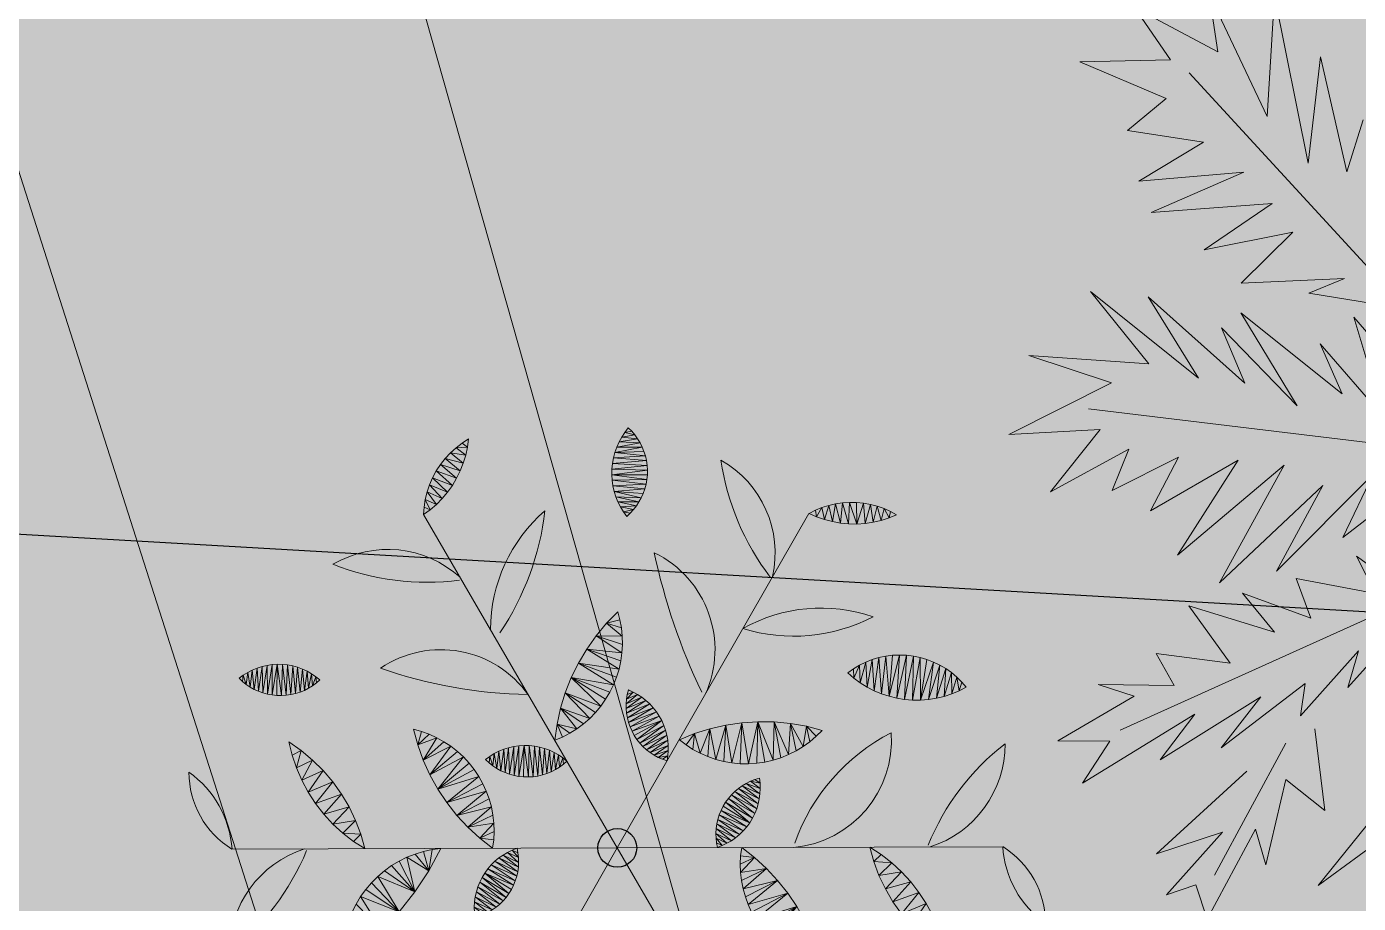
# Model space of a CAD drawing. Header units: metres. Extents: x -2858 to 512, y -1995 to 1252.
# Drawn here: x -420.185 to -416.753, y -115.333 to -113.075 of the extents above; entities that cross this region are included whole.
import ezdxf
from ezdxf.lldxf.tags import DXFTag

# ---------------------------------------------------------------- set-up
doc = ezdxf.new("R2010")
doc.units = ezdxf.units.M
doc.header["$PDMODE"] = 33
doc.header["$PDSIZE"] = 0.1
for name, color, linetype in [('1002 RES HTA TXT', 1, 'Continuous'), ('Calque commun', 7, 'Continuous'), ('Calque14', 7, 'Continuous'), ('Calque19', 7, 'Continuous')]:
    doc.layers.add(name, color=color, linetype=linetype)
tags = doc.linetypes.add('DASHDOT2', pattern=[0.5, 0.25, -0.125, 0, -0.125]).pattern_tags.tags
tags[10:11] = [DXFTag(74, 4), DXFTag(75, 0), DXFTag(340, '0'), DXFTag(46, 1.0), DXFTag(50, 0.0), DXFTag(44, 0.0), DXFTag(45, 0.0)]
tags[8:9] = [DXFTag(74, 4), DXFTag(75, 0), DXFTag(340, '0'), DXFTag(46, 1.0), DXFTag(50, 0.0), DXFTag(44, 0.0), DXFTag(45, 0.0)]
tags[6:7] = [DXFTag(74, 4), DXFTag(75, 0), DXFTag(340, '0'), DXFTag(46, 1.0), DXFTag(50, 0.0), DXFTag(44, 0.0), DXFTag(45, 0.0)]
tags[4:5] = [DXFTag(74, 4), DXFTag(75, 0), DXFTag(340, '0'), DXFTag(46, 1.0), DXFTag(50, 0.0), DXFTag(44, 0.0), DXFTag(45, 0.0)]
tags = doc.linetypes.add('HIDDEN2', pattern=[0.1875, 0.125, -0.0625]).pattern_tags.tags
tags[6:7] = [DXFTag(74, 4), DXFTag(75, 0), DXFTag(340, '0'), DXFTag(46, 1.0), DXFTag(50, 0.0), DXFTag(44, 0.0), DXFTag(45, 0.0)]
tags[4:5] = [DXFTag(74, 4), DXFTag(75, 0), DXFTag(340, '0'), DXFTag(46, 1.0), DXFTag(50, 0.0), DXFTag(44, 0.0), DXFTag(45, 0.0)]

# ---------------------------------------------------------------- blocks, each defined once
blk = doc.blocks.new('palm')
at = {"layer": 'Calque commun', "color": 82, "linetype": 'Continuous', "lineweight": 9}
for p, q in [((0.8194, 0.5133), (0.9426, 0.5425)), ((0.4887, 0.5322), (0.7203, 0.2007)), ((0.6809, 0.5006), (0.9045, 0.4015)), ((0.4815, 0.3748), (0.4523, 0.075))]:
    blk.add_line(p, q, dxfattribs=at)
for points in [[(0.5259, 0.4142, 0), (0.5132, 0.3163, 0), (0.559, 0.3913, 0), (0.5488, 0.31, 0), (0.5679, 0.3519, 0), (0.5742, 0.2427, 0), (0.6009, 0.3303, 0), (0.5945, 0.2388, 0), (0.6161, 0.2846, 0), (0.6161, 0.1753, 0), (0.639, 0.2528, 0), (0.6454, 0.1359, 0), (0.6581, 0.2134, 0), (0.7203, 0.1334, 0), (0.6911, 0.2007, 0), (0.7813, 0.1652, 0), (0.7267, 0.2198, 0), (0.794, 0.2236, 0), (0.7229, 0.249, 0), (0.7584, 0.2617, 0), (0.7, 0.2846, 0), (0.7495, 0.2973, 0), (0.6682, 0.324, 0), (0.7622, 0.3392, 0), (0.6454, 0.3557, 0), (0.7559, 0.3811, 0), (0.6365, 0.3913, 0), (0.7165, 0.4104, 0), (0.6009, 0.4167, 0), (0.6581, 0.4332, 0), (0.5552, 0.4523, 0)], [(0.714, 0.6047, 0), (0.8905, 0.6136, 0), (0.7648, 0.6403, 0)], [(0.794, 0.5234, 0), (0.8397, 0.5755, 0), (0.8423, 0.5336, 0), (0.9071, 0.5692, 0), (0.8905, 0.5425, 0), (0.9744, 0.5628, 0), (0.9591, 0.5361, 0), (0.982, 0.5234, 0), (0.9109, 0.5234, 0), (0.9617, 0.4942, 0), (0.8588, 0.5044, 0)], [(0.6454, 0.5209, 0), (0.7495, 0.5209, 0), (0.7203, 0.5069, 0), (0.794, 0.5069, 0), (0.7711, 0.4917, 0), (0.8588, 0.4751, 0), (0.8042, 0.4713, 0), (0.9007, 0.4434, 0), (0.8524, 0.4396, 0), (0.9591, 0.4078, 0), (0.9172, 0.4015, 0), (0.9464, 0.3684, 0), (0.8753, 0.3913, 0), (0.888, 0.3621, 0), (0.8461, 0.4104, 0), (0.8359, 0.3811, 0), (0.8003, 0.4332, 0), (0.7876, 0.3748, 0), (0.7559, 0.4434, 0), (0.7495, 0.4015, 0), (0.7267, 0.4586, 0), (0.7101, 0.4269, 0), (0.6746, 0.4853, 0), (0.6619, 0.4523, 0), (0.6581, 0.4878, 0)], [(0.3837, 0.2109, 0), (0.4256, 0.2299, 0), (0.3684, 0.1486, 0), (0.4421, 0.2007, 0), (0.3557, 0.0851, 0), (0.4357, 0.1486, 0), (0.3913, 0.0432, 0), (0.423, 0.0813, 0), (0.4421, 0.0038, 0), (0.4548, 0.0559, 0), (0.5069, 0, 0), (0.4815, 0.075, 0), (0.5234, 0.0686, 0), (0.4878, 0.1232, 0), (0.5488, 0.1042, 0), (0.484, 0.1652, 0), (0.5615, 0.1296, 0), (0.4878, 0.2007, 0), (0.5552, 0.1842, 0), (0.4942, 0.2299, 0), (0.5552, 0.2261, 0), (0.4942, 0.2884, 0), (0.5234, 0.2744, 0), (0.4942, 0.3201, 0)]]:
    blk.add_polyline3d(points, dxfattribs=at)
blk = doc.blocks.new('PointTopo_SPE4')
at = {"layer": 'Calque commun', "color": 0, "linetype": 'ByBlock', "lineweight": -2}
blk.add_point((0, 0), dxfattribs=at)
blk = doc.blocks.new('_16')
at = {"layer": 'Calque19', "color": 82, "linetype": 'Continuous', "lineweight": 9}
for p, q in [((0, 0, 79), (0.3064, 0.9445, 79)), ((-0.6647, 0.7378, 79), (0, 0, 79)), ((0.9716, 0.2069, 79), (0, 0, 79)), ((0, 0, 79), (-0.9711, -0.2069, 79)), ((-0.3064, -0.9445, 79), (0, 0, 79)), ((0, 0, 79), (0.6647, -0.7376, 79))]:
    blk.add_line(p, q, dxfattribs=at)
at = {"layer": 'Calque19', "color": 82, "linetype": 'Continuous', "lineweight": 9, "flags": 128}
for points in [[(-0.5393, 0.5989), (-0.5393, 0.5989, 0.327473), (-0.8663, 0.5653), (-0.8663, 0.5653, 0.131285), (-0.5393, 0.5922)], [(-0.3041, 0.338), (-0.3041, 0.3379, 0.408885), (-0.6916, 0.3279), (-0.6916, 0.3279, 0.190387), (-0.3142, 0.3323)], [(-0.4452, -0.0944), (-0.4452, -0.0944, 0.407196), (-0.63, -0.436), (-0.63, -0.436, 0.059849), (-0.4441, -0.1056)], [(-0.7879, -0.1683), (-0.7879, -0.1683, 0.330481), (-0.9223, -0.4673), (-0.9223, -0.4673, 0.127314), (-0.7823, -0.1717)], [(-0.1406, -0.4326), (-0.1406, -0.4326, 0.408772), (0.0621, -0.763), (0.0621, -0.763, 0.080638), (-0.1411, -0.435)], [(0.5393, -0.5984), (0.5393, -0.5984, 0.330266), (0.8663, -0.5648), (0.8663, -0.5648, 0.127707), (0.5393, -0.5917)], [(-0.2111, -0.595), (-0.2111, -0.595, 0.121484), (-0.5225, -0.7182), (-0.5225, -0.7182, 0.215083), (-0.2011, -0.6185)], [(-0.2492, -0.7664), (-0.2492, -0.7664, 0.327928), (-0.0555, -1.0329), (-0.0555, -1.0329, 0.12655), (-0.2425, -0.763)]]:
    blk.add_lwpolyline(points, format="xyb", dxfattribs=at)
blk.add_lwpolyline([(-0.6371, -0.1357), (-0.6371, -0.1357, 0.199071), (-0.8831, 0.0938), (-0.8831, 0.0938, 0.2141), (-0.6367, -0.1358)], format="xyb", close=True, dxfattribs=at)
at = {"layer": 'Calque19', "color": 82, "linetype": 'Continuous', "lineweight": 9}
for centre, radius, start, end in [((-0.4376, 0.779, 79), 0.2309, 131.5857, 190.2892), ((-0.8538, 0.9229, 79), 0.2646, 315.6147, 6.2602), ((0.8551, -0.9229, 79), 0.266, 135.7219, 186.3372), ((0.4372, -0.7793, 79), 0.2313, 311.5975, 10.3896)]:
    blk.add_arc(centre, radius, start, end, dxfattribs=at)
at = {"layer": 'Calque14', "color": 82, "linetype": 'ByBlock', "lineweight": -2}
blk.add_blockref('PointTopo_SPE4', (0, 0, 205.6897), dxfattribs=at)
at = {"layer": 'Calque19', "color": 82, "linetype": 'Continuous', "lineweight": 9}
mesh = blk.add_polyface(dxfattribs=at)
corners = [(-0.4332, 0.6555, 79), (-0.4394, 0.6214, 79), (-0.3704, 0.6217, 79), (-0.4242, 0.689, 79), (-0.362, 0.6591, 79), (-0.3568, 0.6971, 79), (-0.3612, 0.8117, 79), (-0.3808, 0.7831, 79), (-0.3565, 0.7737, 79), (-0.3968, 0.5498, 79), (-0.4431, 0.5523, 79), (-0.4145, 0.5159, 79), (-0.355, 0.7354, 79), (-0.3979, 0.753, 79), (-0.3612, 0.8117, 79), (-0.4124, 0.7215, 79), (-0.4406, 0.5178, 79), (-0.4351, 0.4836, 79), (-0.4351, 0.4835, 79), (-0.3821, 0.5852, 79), (-0.4427, 0.5869, 79)]
mesh.append_faces([[corners[k] for k in face] for face in [(6, 7, 8), (9, 10, 11), (3, 5, 15), (0, 4, 3), (12, 15, 5)]], dxfattribs={"vtx0": -1, "vtx1": -1, "color": 82})
mesh.append_faces([[corners[k] for k in face] for face in [(3, 4, 5), (0, 2, 4), (9, 20, 10), (8, 7, 13), (19, 1, 20), (12, 13, 15)]], dxfattribs={"vtx0": -1, "vtx2": -1, "color": 82})
mesh.append_faces([[corners[k] for k in face] for face in [(14, 7, 6)]], dxfattribs={"vtx1": -1, "color": 82})
mesh.append_faces([[corners[k] for k in face] for face in [(0, 1, 2), (12, 8, 13), (10, 16, 11), (19, 2, 1), (16, 17, 11), (9, 19, 20)]], dxfattribs={"vtx1": -1, "vtx2": -1, "color": 82})
mesh.append_faces([[corners[k] for k in face] for face in [(17, 18, 11)]], dxfattribs={"vtx2": -1, "color": 82})
mesh = blk.add_polyface(dxfattribs=at)
corners = [(-0.1163, 0.3486, 79), (-0.2133, 0.3637, 79), (-0.1263, 0.3298, 79), (-0.1958, 0.4455, 79), (-0.0955, 0.4091, 79), (-0.0918, 0.4302, 79), (-0.0988, 0.5362, 79), (-0.1653, 0.5235, 79), (-0.094, 0.5153, 79), (-0.1454, 0.5604, 79), (-0.1131, 0.5764, 79), (-0.1227, 0.5955, 79), (-0.1227, 0.5955, 79), (-0.1969, 0.2504, 79), (-0.2145, 0.2383, 79), (-0.2145, 0.2383, 79), (-0.0909, 0.4942, 79), (-0.1804, 0.264, 79), (-0.2175, 0.28, 79), (-0.1507, 0.2947, 79), (-0.2171, 0.3219, 79), (-0.1649, 0.2787, 79), (-0.0898, 0.4515, 79), (-0.1008, 0.3884, 79), (-0.2062, 0.4049, 79), (-0.1378, 0.3118, 79), (-0.1821, 0.4851, 79), (-0.0895, 0.4729, 79), (-0.1077, 0.3682, 79), (-0.1052, 0.5566, 79)]
mesh.append_faces([[corners[k] for k in face] for face in [(13, 14, 15)]], dxfattribs={"vtx0": -1, "color": 82})
mesh.append_faces([[corners[k] for k in face] for face in [(0, 1, 2), (6, 7, 8), (19, 20, 21), (2, 1, 25), (26, 16, 7), (23, 24, 28), (9, 10, 12), (20, 25, 1)]], dxfattribs={"vtx0": -1, "vtx1": -1, "color": 82})
mesh.append_faces([[corners[k] for k in face] for face in [(3, 4, 5), (6, 9, 7), (7, 16, 8), (3, 5, 22), (23, 3, 24), (26, 22, 27), (26, 27, 16), (13, 18, 14), (0, 24, 1), (9, 29, 10)]], dxfattribs={"vtx0": -1, "vtx2": -1, "color": 82})
mesh.append_faces([[corners[k] for k in face] for face in [(13, 17, 18), (23, 4, 3), (17, 21, 18), (20, 18, 21), (0, 28, 24), (19, 25, 20), (6, 29, 9), (26, 3, 22)]], dxfattribs={"vtx1": -1, "vtx2": -1, "color": 82})
mesh.append_faces([[corners[k] for k in face] for face in [(10, 11, 12)]], dxfattribs={"vtx2": -1, "color": 82})
mesh = blk.add_polyface(dxfattribs=at)
corners = [(-0.7497, 0.2425, 79), (-0.7579, 0.2613, 79), (-0.8291, 0.1859, 79), (-0.743, 0.223, 79), (-0.7993, 0.166, 79), (-0.7378, 0.2032, 79), (-0.9105, 0.3403, 79), (-0.9085, 0.3224, 79), (-0.8524, 0.3673, 79), (-0.8355, 0.3556, 79), (-0.9111, 0.3582, 79), (-0.8701, 0.3776, 79), (-0.7833, 0.1579, 79), (-0.7342, 0.1829, 79), (-0.9, 0.2876, 79), (-0.8196, 0.3426, 79), (-0.905, 0.3048, 79), (-0.7666, 0.1512, 79), (-0.8937, 0.2708, 79), (-0.8047, 0.3284, 79), (-0.7495, 0.1458, 79), (-0.7323, 0.1625, 79), (-0.8146, 0.1753, 79), (-0.886, 0.2546, 79), (-0.7676, 0.2794, 79), (-0.8552, 0.2105, 79), (-0.7911, 0.3131, 79), (-0.8667, 0.2243, 79), (-0.7787, 0.2967, 79), (-0.877, 0.2391, 79), (-0.8886, 0.3865, 79), (-0.9078, 0.394, 79), (-0.9078, 0.3939, 79), (-0.9102, 0.3762, 79), (-0.7319, 0.1419, 79), (-0.8427, 0.1977, 79), (-0.7319, 0.1419, 79)]
mesh.append_faces([[corners[k] for k in face] for face in [(21, 34, 36)]], dxfattribs={"vtx0": -1, "color": 82})
mesh.append_faces([[corners[k] for k in face] for face in [(3, 4, 5), (5, 12, 13), (14, 15, 16), (18, 19, 14), (20, 21, 17), (10, 30, 33), (0, 22, 3), (27, 28, 29), (25, 24, 27), (9, 16, 15)]], dxfattribs={"vtx0": -1, "vtx1": -1, "color": 82})
mesh.append_faces([[corners[k] for k in face] for face in [(9, 7, 16), (13, 12, 17), (0, 2, 22), (14, 19, 15), (23, 26, 19), (27, 24, 28), (5, 4, 12), (6, 8, 11), (1, 35, 2), (10, 11, 30), (1, 25, 35)]], dxfattribs={"vtx0": -1, "vtx2": -1, "color": 82})
mesh.append_faces([[corners[k] for k in face] for face in [(0, 1, 2), (6, 7, 8), (9, 8, 7), (10, 6, 11), (22, 4, 3), (18, 23, 19), (1, 24, 25), (28, 26, 29), (32, 33, 30), (20, 34, 21), (21, 13, 17), (23, 29, 26)]], dxfattribs={"vtx1": -1, "vtx2": -1, "color": 82})
mesh.append_faces([[corners[k] for k in face] for face in [(30, 31, 32)]], dxfattribs={"vtx2": -1, "color": 82})
mesh = blk.add_polyface(dxfattribs=at)
corners = [(-0.3266, 0.1949, 79), (-0.3221, 0.1306, 79), (-0.3101, 0.1288, 79), (-0.1972, 0.2026, 79), (-0.1886, 0.1726, 79), (-0.1849, 0.1974, 79), (-0.1805, 0.1816, 79), (-0.1731, 0.1912, 79), (-0.2502, 0.135, 79), (-0.276, 0.211, 79), (-0.2619, 0.1318, 79), (-0.1975, 0.1644, 79), (-0.2099, 0.2067, 79), (-0.3677, 0.1468, 79), (-0.3692, 0.1631, 79), (-0.378, 0.1532, 79), (-0.3145, 0.2005, 79), (-0.298, 0.1281, 79), (-0.3382, 0.1883, 79), (-0.2627, 0.2123, 79), (-0.2891, 0.2086, 79), (-0.2738, 0.1296, 79), (-0.2859, 0.1284, 79), (-0.2494, 0.2126, 79), (-0.2277, 0.1442, 79), (-0.2361, 0.2117, 79), (-0.3596, 0.1724, 79), (-0.3456, 0.1368, 79), (-0.3492, 0.1808, 79), (-0.2387, 0.1391, 79), (-0.2171, 0.1501, 79), (-0.3568, 0.1414, 79), (-0.1731, 0.1912, 79), (-0.207, 0.1568, 79), (-0.2229, 0.2097, 79), (-0.378, 0.1531, 79), (-0.334, 0.1332, 79), (-0.302, 0.205, 79)]
mesh.append_faces([[corners[k] for k in face] for face in [(3, 4, 5), (8, 9, 10), (6, 5, 4), (20, 21, 9), (23, 24, 25), (26, 27, 28), (30, 25, 24), (31, 14, 13), (11, 12, 33), (33, 34, 30), (28, 36, 18), (1, 18, 36), (16, 17, 37)]], dxfattribs={"vtx0": -1, "vtx1": -1, "color": 82})
mesh.append_faces([[corners[k] for k in face] for face in [(0, 1, 2), (6, 7, 5), (11, 3, 12), (13, 14, 15), (16, 2, 17), (8, 19, 9), (20, 22, 21), (23, 29, 24), (33, 12, 34), (26, 31, 27), (28, 27, 36), (37, 17, 22)]], dxfattribs={"vtx0": -1, "vtx2": -1, "color": 82})
mesh.append_faces([[corners[k] for k in face] for face in [(11, 4, 3), (0, 18, 1), (8, 29, 19), (23, 19, 29), (26, 14, 31), (21, 10, 9), (34, 25, 30), (20, 37, 22), (16, 0, 2)]], dxfattribs={"vtx1": -1, "vtx2": -1, "color": 82})
mesh.append_faces([[corners[k] for k in face] for face in [(6, 32, 7), (15, 35, 13)]], dxfattribs={"vtx2": -1, "color": 82})
mesh = blk.add_polyface(dxfattribs=at)
corners = [(-0.3158, -0.045, 79), (-0.3191, -0.0239, 79), (-0.3518, -0.0481, 79), (-0.3601, 0.0741, 79), (-0.3728, 0.0913, 79), (-0.4541, 0.0241, 79), (-0.4736, 0.1686, 79), (-0.5114, 0.0849, 79), (-0.4544, 0.1593, 79), (-0.436, 0.1484, 79), (-0.4219, -0.0027, 79), (-0.3488, 0.0559, 79), (-0.3868, 0.1074, 79), (-0.4839, 0.0533, 79), (-0.5348, 0.1872, 79), (-0.5583, 0.154, 79), (-0.514, 0.1827, 79), (-0.4021, 0.1224, 79), (-0.4185, 0.136, 79), (-0.5774, 0.1912, 79), (-0.556, 0.1901, 79), (-0.5774, 0.1912, 79), (-0.3878, -0.0268, 79), (-0.3241, -0.0031, 79), (-0.4935, 0.1765, 79), (-0.5362, 0.1185, 79), (-0.3142, -0.0664, 79), (-0.3142, -0.0664, 79), (-0.339, 0.0369, 79), (-0.3308, 0.0172, 79)]
mesh.append_faces([[corners[k] for k in face] for face in [(19, 20, 21)]], dxfattribs={"vtx0": -1, "color": 82})
mesh.append_faces([[corners[k] for k in face] for face in [(6, 7, 8), (8, 7, 9), (5, 12, 13), (14, 15, 16), (9, 13, 18), (15, 20, 19), (17, 13, 12), (28, 22, 29), (0, 2, 27), (10, 3, 5)]], dxfattribs={"vtx0": -1, "vtx1": -1, "color": 82})
mesh.append_faces([[corners[k] for k in face] for face in [(10, 11, 3), (5, 4, 12), (22, 23, 29), (28, 10, 22), (9, 7, 13), (6, 25, 7)]], dxfattribs={"vtx0": -1, "vtx2": -1, "color": 82})
mesh.append_faces([[corners[k] for k in face] for face in [(0, 1, 2), (3, 4, 5), (17, 18, 13), (22, 2, 23), (1, 23, 2), (24, 16, 25), (14, 20, 15), (28, 11, 10), (6, 24, 25), (15, 25, 16)]], dxfattribs={"vtx1": -1, "vtx2": -1, "color": 82})
mesh.append_faces([[corners[k] for k in face] for face in [(2, 26, 27)]], dxfattribs={"vtx2": -1, "color": 82})
mesh = blk.add_polyface(dxfattribs=at)
corners = [(-0.978, -0.1862, 79), (-0.986, -0.1665, 79), (-1.0047, -0.1916, 79), (-1.0067, -0.1296, 79), (-1.035, -0.1718, 79), (-0.9956, -0.1476, 79), (-1.0489, -0.1601, 79), (-1.0737, -0.1337, 79), (-1.0618, -0.1474, 79), (-1.0332, -0.0965, 79), (-1.082, -0.056, 79), (-1.1003, -0.0453, 79), (-1.1095, -0.0709, 79), (-0.9885, -0.1996, 79), (-1.0193, -0.1125, 79), (-1.0203, -0.1823, 79), (-0.9716, -0.2064, 79), (-0.9716, -0.2064, 79), (-1.0845, -0.1191, 79), (-1.0483, -0.0817, 79), (-1.0647, -0.0681, 79), (-1.0941, -0.1038, 79), (-1.1195, -0.0361, 79), (-1.1195, -0.0361, 79), (-1.1151, -0.0537, 79), (-1.1024, -0.0877, 79)]
mesh.append_faces([[corners[k] for k in face] for face in [(3, 4, 5), (10, 25, 20), (12, 11, 24), (2, 1, 15), (19, 18, 9)]], dxfattribs={"vtx0": -1, "vtx1": -1, "color": 82})
mesh.append_faces([[corners[k] for k in face] for face in [(3, 6, 4), (0, 2, 13), (0, 13, 17), (14, 8, 6), (10, 12, 25), (19, 21, 18)]], dxfattribs={"vtx0": -1, "vtx2": -1, "color": 82})
mesh.append_faces([[corners[k] for k in face] for face in [(16, 0, 17)]], dxfattribs={"vtx1": -1, "color": 82})
mesh.append_faces([[corners[k] for k in face] for face in [(0, 1, 2), (7, 8, 9), (10, 11, 12), (14, 9, 8), (4, 15, 5), (18, 7, 9), (19, 20, 21), (1, 5, 15), (25, 21, 20), (11, 22, 24), (3, 14, 6)]], dxfattribs={"vtx1": -1, "vtx2": -1, "color": 82})
mesh.append_faces([[corners[k] for k in face] for face in [(22, 23, 24)]], dxfattribs={"vtx2": -1, "color": 82})
mesh = blk.add_polyface(dxfattribs=at)
corners = [(-0.2841, -0.0783, 79), (-0.2394, -0.1006, 79), (-0.2413, -0.0886, 79), (-0.2479, -0.0652, 79), (-0.2526, -0.054, 79), (-0.2526, -0.0541, 79), (-0.2387, -0.1248, 79), (-0.2386, -0.1127, 79), (-0.3013, -0.0984, 79), (-0.2931, -0.088, 79), (-0.3261, -0.2374, 79), (-0.322, -0.2501, 79), (-0.322, -0.25, 79), (-0.3206, -0.1332, 79), (-0.2491, -0.172, 79), (-0.2451, -0.1606, 79), (-0.3087, -0.1095, 79), (-0.3151, -0.1211, 79), (-0.2398, -0.1369, 79), (-0.2637, -0.0613, 79), (-0.2742, -0.0694, 79), (-0.2441, -0.0768, 79), (-0.325, -0.1457, 79), (-0.2915, -0.2304, 79), (-0.3292, -0.2245, 79), (-0.3011, -0.2378, 79), (-0.2541, -0.1831, 79), (-0.3284, -0.1586, 79), (-0.26, -0.1937, 79), (-0.3321, -0.1982, 79), (-0.2825, -0.2222, 79), (-0.2742, -0.2133, 79), (-0.3307, -0.1717, 79), (-0.332, -0.1849, 79), (-0.2667, -0.2038, 79), (-0.242, -0.1488, 79), (-0.3312, -0.2114, 79), (-0.3113, -0.2443, 79)]
mesh.append_faces([[corners[k] for k in face] for face in [(1, 9, 7), (23, 24, 25), (26, 27, 28), (19, 3, 5), (8, 7, 9), (37, 10, 12), (29, 31, 33), (16, 6, 8), (0, 2, 20)]], dxfattribs={"vtx0": -1, "vtx1": -1, "color": 82})
mesh.append_faces([[corners[k] for k in face] for face in [(0, 1, 2), (13, 14, 15), (16, 18, 6), (29, 30, 31), (20, 2, 21), (23, 36, 24), (32, 34, 28), (19, 21, 3), (17, 35, 18), (33, 31, 34), (13, 15, 35), (26, 22, 27), (25, 24, 10)]], dxfattribs={"vtx0": -1, "vtx2": -1, "color": 82})
mesh.append_faces([[corners[k] for k in face] for face in [(6, 7, 8), (16, 17, 18), (19, 20, 21), (13, 22, 14), (32, 33, 34), (17, 13, 35), (29, 36, 30), (23, 30, 36), (27, 32, 28), (37, 25, 10), (0, 9, 1), (26, 14, 22)]], dxfattribs={"vtx1": -1, "vtx2": -1, "color": 82})
mesh.append_faces([[corners[k] for k in face] for face in [(3, 4, 5), (10, 11, 12)]], dxfattribs={"vtx2": -1, "color": 82})
mesh = blk.add_polyface(dxfattribs=at)
corners = [(0.349, -0.1811, 79), (0.3456, -0.1371, 79), (0.334, -0.1334, 79), (0.3221, -0.1306, 79), (0.338, -0.1886, 79), (0.2758, -0.2111, 79), (0.2889, -0.2087, 79), (0.2737, -0.1296, 79), (0.2274, -0.1442, 79), (0.2493, -0.2127, 79), (0.2385, -0.1391, 79), (0.2168, -0.1502, 79), (0.2228, -0.21, 79), (0.236, -0.2119, 79), (0.3676, -0.1473, 79), (0.3691, -0.1636, 79), (0.378, -0.1537, 79), (0.2858, -0.1283, 79), (0.2626, -0.2125, 79), (0.2499, -0.135, 79), (0.3594, -0.1728, 79), (0.378, -0.1537, 79), (0.3568, -0.1417, 79), (0.3018, -0.2052, 79), (0.2099, -0.207, 79), (0.1973, -0.1646, 79), (0.1972, -0.2029, 79), (0.2617, -0.1318, 79), (0.1885, -0.173, 79), (0.3143, -0.2006, 79), (0.3264, -0.1951, 79), (0.3101, -0.1289, 79), (0.2068, -0.157, 79), (0.1803, -0.1821, 79), (0.173, -0.1918, 79), (0.1849, -0.1979, 79), (0.2979, -0.1281, 79), (0.173, -0.1918, 79)]
mesh.append_faces([[corners[k] for k in face] for face in [(3, 4, 2), (8, 9, 10), (14, 15, 16), (24, 25, 26), (0, 2, 4), (27, 5, 7), (29, 36, 23), (17, 23, 36), (5, 19, 18), (32, 12, 11), (18, 10, 9), (33, 35, 28)]], dxfattribs={"vtx0": -1, "vtx1": -1, "color": 82})
mesh.append_faces([[corners[k] for k in face] for face in [(0, 1, 2), (11, 12, 13), (18, 19, 10), (17, 6, 23), (24, 32, 25), (33, 34, 35), (8, 13, 9), (29, 31, 36), (3, 30, 4), (28, 35, 26), (22, 20, 15)]], dxfattribs={"vtx0": -1, "vtx2": -1, "color": 82})
mesh.append_faces([[corners[k] for k in face] for face in [(5, 6, 7), (17, 7, 6), (0, 20, 1), (14, 22, 15), (27, 19, 5), (22, 1, 20), (25, 28, 26), (29, 30, 31), (24, 12, 32), (8, 11, 13), (3, 31, 30)]], dxfattribs={"vtx1": -1, "vtx2": -1, "color": 82})
mesh.append_faces([[corners[k] for k in face] for face in [(15, 21, 16), (33, 37, 34)]], dxfattribs={"vtx2": -1, "color": 82})
mesh = blk.add_polyface(dxfattribs=at)
corners = [(0.1804, -0.2644, 79), (0.165, -0.2792, 79), (0.2175, -0.2805, 79), (0.0899, -0.4514, 79), (0.1959, -0.4456, 79), (0.0919, -0.4301, 79), (0.1226, -0.595, 79), (0.1454, -0.56, 79), (0.1131, -0.5759, 79), (0.1379, -0.312, 79), (0.1264, -0.33, 79), (0.2134, -0.3639, 79), (0.1079, -0.3683, 79), (0.1009, -0.3885, 79), (0.2063, -0.4051, 79), (0.1969, -0.251, 79), (0.2145, -0.2389, 79), (0.1164, -0.3488, 79), (0.0896, -0.4727, 79), (0.1822, -0.485, 79), (0.0941, -0.515, 79), (0.1653, -0.5233, 79), (0.091, -0.4939, 79), (0.2172, -0.3223, 79), (0.0988, -0.5358, 79), (0.1052, -0.5562, 79), (0.1508, -0.2951, 79), (0.0956, -0.4091, 79), (0.1226, -0.595, 79)]
mesh.append_faces([[corners[k] for k in face] for face in [(6, 8, 28)]], dxfattribs={"vtx0": -1, "color": 82})
mesh.append_faces([[corners[k] for k in face] for face in [(3, 4, 5), (18, 19, 3), (20, 21, 22), (8, 7, 25), (14, 13, 4), (26, 23, 1), (12, 14, 17)]], dxfattribs={"vtx0": -1, "vtx1": -1, "color": 82})
mesh.append_faces([[corners[k] for k in face] for face in [(15, 2, 16), (9, 11, 23), (11, 10, 17), (3, 19, 4), (24, 7, 21), (4, 27, 5), (1, 23, 2), (22, 21, 19)]], dxfattribs={"vtx0": -1, "vtx2": -1, "color": 82})
mesh.append_faces([[corners[k] for k in face] for face in [(0, 1, 2), (6, 7, 8), (9, 10, 11), (12, 13, 14), (14, 11, 17), (18, 22, 19), (15, 0, 2), (24, 25, 7), (26, 9, 23), (20, 24, 21), (13, 27, 4)]], dxfattribs={"vtx1": -1, "vtx2": -1, "color": 82})
mesh = blk.add_polyface(dxfattribs=at)
corners = [(-0.3267, -0.2948, 79), (-0.3462, -0.3038, 79), (-0.2879, -0.3923, 79), (-0.3289, -0.4003, 79), (-0.3705, -0.4051, 79), (-0.3993, -0.3395, 79), (-0.4149, -0.3541, 79), (-0.1385, -0.2882, 79), (-0.159, -0.2822, 79), (-0.1339, -0.3283, 79), (-0.4424, -0.3867, 79), (-0.4542, -0.4046, 79), (-0.4542, -0.4046, 79), (-0.1703, -0.3489, 79), (-0.2651, -0.2775, 79), (-0.2476, -0.381, 79), (-0.2439, -0.2751, 79), (-0.2861, -0.2816, 79), (-0.3067, -0.2874, 79), (-0.4124, -0.4065, 79), (-0.4293, -0.3699, 79), (-0.1185, -0.2958, 79), (-0.2083, -0.3665, 79), (-0.2011, -0.2753, 79), (-0.2225, -0.2743, 79), (-0.1799, -0.2779, 79), (-0.3825, -0.3262, 79), (-0.3648, -0.3143, 79), (-0.0991, -0.3049, 79), (-0.0991, -0.3049, 79)]
mesh.append_faces([[corners[k] for k in face] for face in [(14, 15, 16), (0, 2, 18), (7, 9, 21), (4, 6, 19), (25, 13, 8), (26, 3, 27), (27, 3, 1), (10, 19, 20), (22, 16, 15)]], dxfattribs={"vtx0": -1, "vtx1": -1, "color": 82})
mesh.append_faces([[corners[k] for k in face] for face in [(1, 3, 2), (4, 5, 6), (19, 6, 20), (22, 23, 24), (4, 26, 5), (22, 24, 16), (10, 12, 19)]], dxfattribs={"vtx0": -1, "vtx2": -1, "color": 82})
mesh.append_faces([[corners[k] for k in face] for face in [(29, 28, 9)]], dxfattribs={"vtx1": -1, "color": 82})
mesh.append_faces([[corners[k] for k in face] for face in [(0, 1, 2), (7, 8, 9), (13, 9, 8), (17, 18, 15), (2, 15, 18), (4, 3, 26), (22, 13, 23), (25, 23, 13), (28, 21, 9), (14, 17, 15)]], dxfattribs={"vtx1": -1, "vtx2": -1, "color": 82})
mesh.append_faces([[corners[k] for k in face] for face in [(10, 11, 12)]], dxfattribs={"vtx2": -1, "color": 82})
mesh = blk.add_polyface(dxfattribs=at)
corners = [(0.0562, -0.3802, 79), (0.0546, -0.3681, 79), (0.0306, -0.3981, 79), (-0.0657, -0.3105, 79), (-0.0113, -0.269, 79), (-0.0218, -0.2628, 79), (0.0181, -0.3933, 79), (-0.0443, -0.253, 79), (-0.0776, -0.2722, 79), (-0.0747, -0.2853, 79), (-0.0328, -0.2575, 79), (-0.0707, -0.2981, 79), (0.0569, -0.3924, 79), (0.0434, -0.4019, 79), (0.0565, -0.4046, 79), (-0.056, -0.2496, 79), (-0.0597, -0.3225, 79), (-0.0013, -0.2761, 79), (0.0483, -0.3444, 79), (-0.0055, -0.3806, 79), (0.0061, -0.3874, 79), (0.0247, -0.3018, 79), (-0.0362, -0.3549, 79), (0.0319, -0.3117, 79), (0.0519, -0.3561, 79), (0.0437, -0.3331, 79), (-0.0164, -0.3729, 79), (-0.0267, -0.3643, 79), (0.0383, -0.3221, 79), (0.0168, -0.2925, 79), (-0.0528, -0.3339, 79), (0.0081, -0.2839, 79), (-0.0449, -0.3447, 79), (0.0565, -0.4046, 79), (-0.0794, -0.2589, 79), (-0.068, -0.2471, 79), (-0.0801, -0.2456, 79), (-0.0801, -0.2456, 79)]
mesh.append_faces([[corners[k] for k in face] for face in [(34, 36, 37)]], dxfattribs={"vtx0": -1, "color": 82})
mesh.append_faces([[corners[k] for k in face] for face in [(10, 11, 5), (0, 13, 12), (21, 22, 23), (3, 5, 11), (28, 26, 25), (24, 6, 1), (18, 20, 24), (16, 4, 3), (31, 32, 29)]], dxfattribs={"vtx0": -1, "vtx1": -1, "color": 82})
mesh.append_faces([[corners[k] for k in face] for face in [(3, 4, 5), (1, 6, 2), (7, 8, 9), (12, 13, 14), (16, 17, 4), (18, 19, 20), (24, 20, 6), (25, 26, 19), (23, 22, 27), (28, 27, 26), (30, 31, 17), (0, 2, 13), (10, 9, 11), (34, 35, 36), (34, 15, 35)]], dxfattribs={"vtx0": -1, "vtx2": -1, "color": 82})
mesh.append_faces([[corners[k] for k in face] for face in [(0, 1, 2), (7, 15, 8), (10, 7, 9), (21, 29, 22), (16, 30, 17), (32, 22, 29), (28, 23, 27), (30, 32, 31), (18, 25, 19), (34, 8, 15)]], dxfattribs={"vtx1": -1, "vtx2": -1, "color": 82})
mesh.append_faces([[corners[k] for k in face] for face in [(14, 33, 12)]], dxfattribs={"vtx2": -1, "color": 82})
mesh = blk.add_polyface(dxfattribs=at)
corners = [(0.3042, -0.3376, 79), (0.3042, -0.3376, 79), (0.3214, -0.3523, 79), (0.3794, -0.3876, 79), (0.3679, -0.3226, 79), (0.3591, -0.3774, 79), (0.3397, -0.3657, 79), (0.6283, -0.3158, 79), (0.6203, -0.3813, 79), (0.64, -0.37, 79), (0.4666, -0.4108, 79), (0.4326, -0.3129, 79), (0.4441, -0.4077, 79), (0.4978, -0.3085, 79), (0.4004, -0.3961, 79), (0.422, -0.4028, 79), (0.6927, -0.3273, 79), (0.6927, -0.3273, 79), (0.6587, -0.3573, 79), (0.5344, -0.409, 79), (0.5632, -0.3095, 79), (0.4892, -0.4121, 79), (0.5119, -0.4115, 79), (0.6763, -0.343, 79), (0.5567, -0.4048, 79), (0.5998, -0.3908, 79), (0.5785, -0.3987, 79)]
mesh.append_faces([[corners[k] for k in face] for face in [(3, 4, 5), (10, 11, 12), (18, 7, 9), (13, 19, 20), (12, 11, 15), (5, 4, 6), (20, 8, 7), (25, 20, 26), (26, 20, 24), (16, 7, 23)]], dxfattribs={"vtx0": -1, "vtx1": -1, "color": 82})
mesh.append_faces([[corners[k] for k in face] for face in [(4, 2, 6), (7, 8, 9), (10, 13, 11), (13, 21, 22), (20, 19, 24), (13, 22, 19), (3, 11, 4)]], dxfattribs={"vtx0": -1, "vtx2": -1, "color": 82})
mesh.append_faces([[corners[k] for k in face] for face in [(14, 15, 11), (10, 21, 13), (18, 23, 7), (4, 0, 2), (25, 8, 20), (3, 14, 11)]], dxfattribs={"vtx1": -1, "vtx2": -1, "color": 82})
mesh.append_faces([[corners[k] for k in face] for face in [(0, 1, 2), (16, 17, 7)]], dxfattribs={"vtx2": -1, "color": 82})
mesh = blk.add_polyface(dxfattribs=at)
corners = [(0.3968, -0.5496, 79), (0.4429, -0.5868, 79), (0.4432, -0.552, 79), (0.4145, -0.5155, 79), (0.3565, -0.7742, 79), (0.398, -0.7534, 79), (0.355, -0.7357, 79), (0.4406, -0.5173, 79), (0.3569, -0.6973, 79), (0.4126, -0.7218, 79), (0.3808, -0.7836, 79), (0.3612, -0.8123, 79), (0.3612, -0.8123, 79), (0.4244, -0.6892, 79), (0.3621, -0.6593, 79), (0.3821, -0.5851, 79), (0.4396, -0.6214, 79), (0.3705, -0.6218, 79), (0.4335, -0.6556, 79), (0.4351, -0.483, 79), (0.4351, -0.483, 79)]
mesh.append_faces([[corners[k] for k in face] for face in [(0, 2, 3), (4, 5, 6), (8, 13, 14)]], dxfattribs={"vtx0": -1, "vtx1": -1, "color": 82})
mesh.append_faces([[corners[k] for k in face] for face in [(0, 1, 2), (4, 10, 5), (6, 5, 9), (15, 16, 1), (8, 9, 13), (17, 18, 16), (4, 12, 10)]], dxfattribs={"vtx0": -1, "vtx2": -1, "color": 82})
mesh.append_faces([[corners[k] for k in face] for face in [(20, 19, 7)]], dxfattribs={"vtx1": -1, "color": 82})
mesh.append_faces([[corners[k] for k in face] for face in [(2, 7, 3), (8, 6, 9), (17, 14, 18), (0, 15, 1), (19, 3, 7), (15, 17, 16), (13, 18, 14)]], dxfattribs={"vtx1": -1, "vtx2": -1, "color": 82})
mesh.append_faces([[corners[k] for k in face] for face in [(4, 11, 12)]], dxfattribs={"vtx2": -1, "color": 82})
mesh = blk.add_polyface(dxfattribs=at)
corners = [(-0.6787, -0.6185, 79), (-0.7362, -0.5639, 79), (-0.6871, -0.6303, 79), (-0.7293, -0.6699, 79), (-0.7853, -0.5999, 79), (-0.7932, -0.6093, 79), (-0.665, -0.593, 79), (-0.7012, -0.5527, 79), (-0.6713, -0.606, 79), (-0.8065, -0.6298, 79), (-0.8119, -0.6408, 79), (-0.7546, -0.684, 79), (-0.7176, -0.6613, 79), (-0.7471, -0.5695, 79), (-0.7575, -0.5759, 79), (-0.6964, -0.6415, 79), (-0.7417, -0.6775, 79), (-0.8003, -0.6193, 79), (-0.7767, -0.5912, 79), (-0.6597, -0.5794, 79), (-0.6891, -0.5509, 79), (-0.8104, -0.6993, 79), (-0.8249, -0.7003, 79), (-0.8249, -0.7003, 79), (-0.6555, -0.5655, 79), (-0.6524, -0.5513, 79), (-0.6524, -0.5513, 79), (-0.6769, -0.5501, 79), (-0.6646, -0.5502, 79), (-0.8226, -0.6759, 79), (-0.8242, -0.6881, 79), (-0.7248, -0.5593, 79), (-0.8164, -0.6522, 79), (-0.7681, -0.6896, 79), (-0.7961, -0.6972, 79), (-0.82, -0.6639, 79), (-0.7819, -0.694, 79), (-0.7132, -0.5555, 79), (-0.7066, -0.6518, 79), (-0.7674, -0.5831, 79)]
mesh.append_faces([[corners[k] for k in face] for face in [(21, 22, 23)]], dxfattribs={"vtx0": -1, "color": 82})
mesh.append_faces([[corners[k] for k in face] for face in [(0, 1, 2), (6, 7, 8), (12, 4, 3), (19, 20, 6), (27, 24, 28), (16, 17, 11), (13, 2, 1), (28, 24, 26), (32, 33, 10), (35, 36, 32), (38, 18, 12), (37, 8, 7), (9, 11, 17)]], dxfattribs={"vtx0": -1, "vtx1": -1, "color": 82})
mesh.append_faces([[corners[k] for k in face] for face in [(3, 4, 5), (16, 5, 17), (12, 18, 4), (21, 29, 30), (0, 31, 1), (21, 30, 22), (13, 15, 2), (0, 37, 31), (38, 39, 18), (38, 14, 39), (6, 20, 7), (32, 36, 33), (35, 34, 36), (27, 19, 24), (10, 33, 11)]], dxfattribs={"vtx0": -1, "vtx2": -1, "color": 82})
mesh.append_faces([[corners[k] for k in face] for face in [(9, 10, 11), (13, 14, 15), (27, 20, 19), (21, 34, 29), (35, 29, 34), (38, 15, 14), (16, 3, 5), (0, 8, 37)]], dxfattribs={"vtx1": -1, "vtx2": -1, "color": 82})
mesh.append_faces([[corners[k] for k in face] for face in [(24, 25, 26)]], dxfattribs={"vtx2": -1, "color": 82})
mesh = blk.add_polyface(dxfattribs=at)
corners = [(0.2156, -0.9471, 79), (0.2234, -0.9579, 79), (0.2761, -0.8975, 79), (0.3239, -0.993, 79), (0.2984, -1.0108, 79), (0.3112, -1.0146, 79), (0.3242, -1.0173, 79), (0.3242, -1.0173, 79), (0.1911, -0.8858, 79), (0.2126, -0.8634, 79), (0.1894, -0.8726, 79), (0.3196, -0.9691, 79), (0.2741, -1.0003, 79), (0.286, -1.0061, 79), (0.2321, -0.968, 79), (0.2847, -0.9061, 79), (0.2626, -0.9935, 79), (0.316, -0.9576, 79), (0.3115, -0.9463, 79), (0.2007, -0.8609, 79), (0.3222, -0.981, 79), (0.306, -0.9355, 79), (0.2517, -0.9859, 79), (0.2997, -0.9251, 79), (0.2415, -0.9773, 79), (0.1887, -0.8593, 79), (0.2242, -0.8668, 79), (0.2668, -0.8897, 79), (0.2087, -0.9357, 79), (0.2569, -0.8827, 79), (0.194, -0.8988, 79), (0.2926, -0.9153, 79), (0.2028, -0.9238, 79), (0.2355, -0.8712, 79), (0.3245, -1.0051, 79), (0.1979, -0.9115, 79), (0.2465, -0.8765, 79), (0.1887, -0.8593, 79)]
mesh.append_faces([[corners[k] for k in face] for face in [(8, 9, 10), (14, 15, 1), (11, 13, 20), (21, 22, 18), (12, 17, 16), (20, 4, 3), (29, 28, 27), (30, 26, 8), (27, 0, 2), (2, 1, 15), (35, 33, 30), (34, 5, 7)]], dxfattribs={"vtx0": -1, "vtx1": -1, "color": 82})
mesh.append_faces([[corners[k] for k in face] for face in [(3, 4, 5), (11, 12, 13), (16, 17, 18), (10, 9, 19), (8, 26, 9), (27, 28, 0), (29, 32, 28), (30, 33, 26), (20, 13, 4), (35, 36, 33), (23, 14, 24), (21, 24, 22), (14, 31, 15)]], dxfattribs={"vtx0": -1, "vtx2": -1, "color": 82})
mesh.append_faces([[corners[k] for k in face] for face in [(0, 1, 2), (11, 17, 12), (21, 23, 24), (19, 25, 10), (22, 16, 18), (23, 31, 14), (34, 3, 5), (35, 32, 36), (29, 36, 32)]], dxfattribs={"vtx1": -1, "vtx2": -1, "color": 82})
mesh.append_faces([[corners[k] for k in face] for face in [(5, 6, 7), (25, 37, 10)]], dxfattribs={"vtx2": -1, "color": 82})
mesh = blk.add_polyface(dxfattribs=at)
corners = [(-0.3272, -0.94, 79), (-0.322, -0.9565, 79), (-0.3063, -0.9445, 79), (-0.356, -0.9766, 79), (-0.3697, -0.9361, 79), (-0.3742, -0.9843, 79), (-0.4908, -0.9971, 79), (-0.5116, -0.9761, 79), (-0.5102, -0.9934, 79), (-0.5292, -0.9881, 79), (-0.3484, -0.9372, 79), (-0.3929, -0.9906, 79), (-0.391, -0.9368, 79), (-0.4122, -0.9392, 79), (-0.4121, -0.9952, 79), (-0.4332, -0.9433, 79), (-0.4537, -0.949, 79), (-0.4317, -0.9981, 79), (-0.3063, -0.9445, 79), (-0.3386, -0.9673, 79), (-0.4711, -0.9991, 79), (-0.4931, -0.9655, 79), (-0.5292, -0.9881, 79), (-0.4514, -0.9995, 79), (-0.4737, -0.9565, 79)]
mesh.append_faces([[corners[k] for k in face] for face in [(2, 1, 18)]], dxfattribs={"vtx0": -1, "color": 82})
mesh.append_faces([[corners[k] for k in face] for face in [(0, 1, 2), (3, 4, 5), (6, 7, 8), (13, 11, 12), (24, 23, 16), (12, 5, 4), (21, 20, 24)]], dxfattribs={"vtx0": -1, "vtx1": -1, "color": 82})
mesh.append_faces([[corners[k] for k in face] for face in [(7, 9, 8), (13, 14, 11), (10, 3, 19), (0, 19, 1), (15, 17, 14), (6, 21, 7)]], dxfattribs={"vtx0": -1, "vtx2": -1, "color": 82})
mesh.append_faces([[corners[k] for k in face] for face in [(10, 4, 3), (11, 5, 12), (13, 15, 14), (15, 16, 17), (6, 20, 21), (20, 23, 24), (0, 10, 19), (23, 17, 16)]], dxfattribs={"vtx1": -1, "vtx2": -1, "color": 82})
mesh.append_faces([[corners[k] for k in face] for face in [(7, 22, 9)]], dxfattribs={"vtx2": -1, "color": 82})

msp = doc.modelspace()

# ---------------------------------------------------------------- hatches: boundary and pattern name
at = {"layer": 'Calque commun', "linetype": 'Continuous', "lineweight": 9}
h = msp.add_hatch(color=71, dxfattribs=at)
h.paths.add_polyline_path([(-430.873, -142.1755), (-418.9834, -138.4479), (-419.0757, -138.1552), (-419.3653, -137.237), (-422.009, -138.1285), (-422.128, -137.744), (-422.015, -138.1408), (-422.0154, -138.1409), (-421.9338, -138.3669), (-428.2376, -140.3537), (-428.3128, -140.1153), (-428.6032, -139.1937), (-429.1482, -139.3654), (-429.4276, -138.4789), (-429.4446, -138.4843), (-429.724, -137.5978), (-429.1765, -137.4253), (-428.8971, -138.3117), (-428.8826, -138.3072), (-432.368, -127.2485), (-426.0734, -125.2645), (-426.8691, -122.7401), (-420.6133, -120.7684), (-421.6165, -117.6414), (-415.3342, -115.7697), (-409.4283, -134.1671), (-409.4599, -134.177), (-409.3578, -134.3247), (-415.6391, -136.383), (-415.7162, -136.1384), (-415.7261, -136.1415), (-415.6263, -136.453), (-417.8224, -137.1421), (-417.6444, -137.7064), (-417.6444, -137.7064), (-417.5521, -137.9992), (-414.5106, -137.075), (-414.2421, -136.9959), (-413.7123, -138.672), (-411.1914, -137.8878), (-407.2048, -136.6069), (-416.3215, -108.1295), (-418.3622, -108.7894), (-418.3622, -108.7894), (-423.6907, -110.5125), (-423.6907, -110.5124), (-423.6907, -110.5125), (-423.6907, -110.5125), (-426.7356, -111.4971), (-426.3226, -112.8114), (-426.3623, -112.8461), (-436.5768, -115.9928), (-434.6073, -121.1814), (-433.6887, -123.7806), (-432.959, -129.2552)])
h.paths.add_polyline_path([(-422.5342, -136.3172), (-422.5205, -136.3653), (-416.3989, -134.436), (-416.4728, -134.4118)])

# ---------------------------------------------------------------- linework, layer by layer
at = {"layer": '1002 RES HTA TXT', "color": 3, "flags": 128}
msp.add_lwpolyline([(-285.1062, -122.1478), (-602.0373, -103.9316)], dxfattribs=at)
at = {"layer": 'Calque commun', "color": 7, "linetype": 'DASHDOT2', "lineweight": 18}
msp.add_line((-427.2968, -84.3194), (-400.1524, -180.1265), dxfattribs=at)
at = {"layer": 'Calque commun', "color": 9, "linetype": 'HIDDEN2', "lineweight": 18, "flags": 128}
msp.add_lwpolyline([(-420.6668, -112.0048), (-433.0097, -115.9237), (-420.6668, -112.0048), (-419.2148, -116.5435), (-424.9016, -118.3465), (-423.8971, -121.5226), (-432.9145, -124.2879), (-435.4895, -118.1024), (-432.9985, -117.2542), (-433.49, -116.0124), (-433.0501, -115.9548)], close=True, dxfattribs=at)

# ---------------------------------------------------------------- block references
at = {"layer": 'Calque commun', "color": 0, "linetype": 'ByBlock', "lineweight": -2, "xscale": 3.0517578125, "yscale": 3.0517578125, "zscale": 3.0517578125, "rotation": 228.1617603435354}
msp.add_blockref('palm', (-416.4391, -112.0131), dxfattribs=at)
at = {"layer": 'Calque commun', "color": 0, "linetype": 'ByBlock', "lineweight": -2, "rotation": 228.1617603435354}
msp.add_blockref('_16', (-418.6628, -115.1903), dxfattribs=at)

# ---------------------------------------------------------------- meshes
at = {"layer": 'Calque commun', "color": 9, "linetype": 'HIDDEN2', "lineweight": 18}
mesh = msp.add_polyface(dxfattribs=at)
corners = [(-424.9016, -118.3465), (-432.9145, -124.2879), (-432.9985, -117.2542), (-433.0501, -115.9548), (-423.8971, -121.5226), (-433.49, -116.0124), (-419.2148, -116.5435), (-420.6668, -112.0048), (-433.0097, -115.9237), (-435.4895, -118.1024)]
mesh.append_faces([[corners[k] for k in face] for face in [(6, 7, 7)]], dxfattribs={"vtx0": -1, "vtx1": -1, "color": 9})
mesh.append_faces([[corners[k] for k in face] for face in [(0, 1, 2), (0, 2, 3)]], dxfattribs={"vtx0": -1, "vtx1": -1, "vtx2": -1, "color": 9})
mesh.append_faces([[corners[k] for k in face] for face in [(0, 3, 7)]], dxfattribs={"vtx0": -1, "vtx2": -1, "color": 9})
mesh.append_faces([[corners[k] for k in face] for face in [(9, 2, 1)]], dxfattribs={"vtx1": -1, "color": 9})
mesh.append_faces([[corners[k] for k in face] for face in [(6, 0, 7)]], dxfattribs={"vtx1": -1, "vtx2": -1, "color": 9})
mesh.append_faces([[corners[k] for k in face] for face in [(0, 4, 1), (2, 5, 3), (7, 8, 7)]], dxfattribs={"vtx2": -1, "color": 9})

doc.saveas('drawing.dxf')
